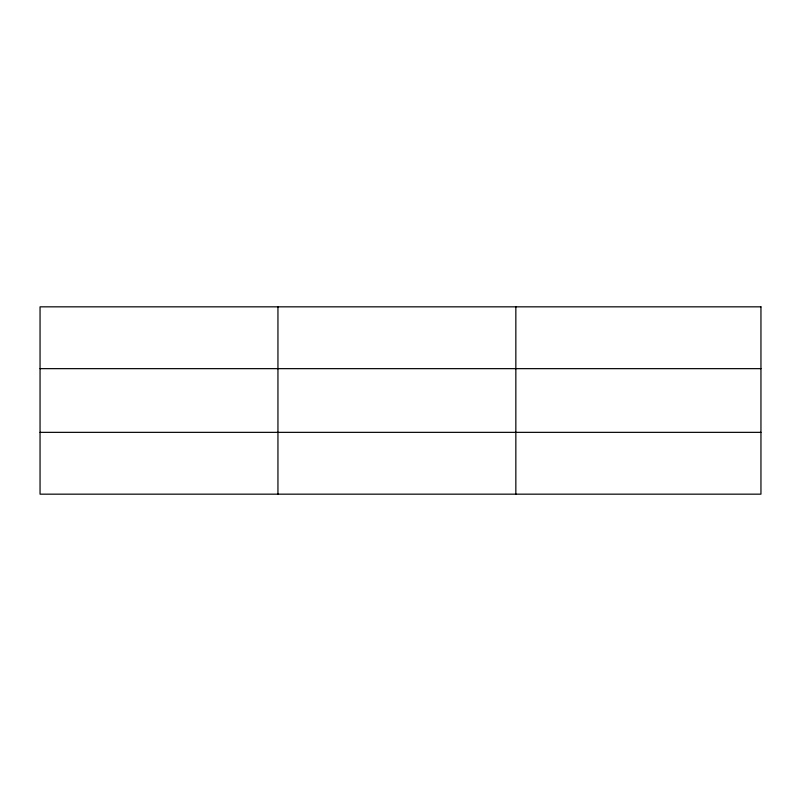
<?xml version="1.0" encoding="UTF-8"?>
<svg xmlns="http://www.w3.org/2000/svg" width="801" height="801" viewBox="0 0 801 801"><rect width="100%" height="100%" fill="white"/><g stroke="black" fill="none" stroke-linecap="round" stroke-linejoin="round"><path stroke-width="1.2" d="M277.947 306.833L277.947 494.167M515.844 306.833L515.844 494.167M40.05 368.65L760.95 368.65M40.05 432.35L760.95 432.35M760.95 306.833L760.95 494.167L40.05 494.167L40.05 306.833L760.95 306.833"/></g></svg>
